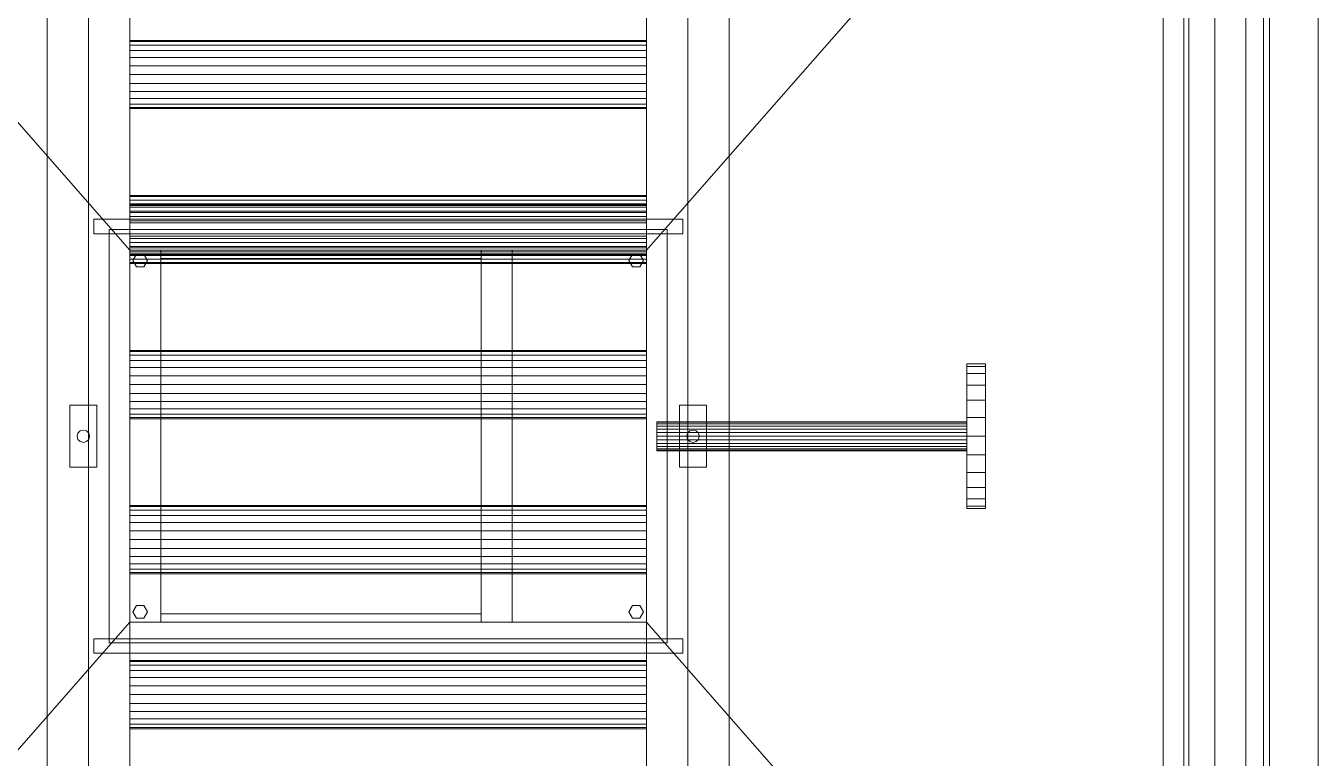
# Model space of a CAD drawing. Header units: millimetres. Extents: x -1970 to 34302, y -65268 to 6837.
# Drawn here: x 12069 to 13320, y -15412 to -14703 of the extents above; entities that cross this region are included whole.
import ezdxf

# ---------------------------------------------------------------- set-up
doc = ezdxf.new("R2010")
doc.units = ezdxf.units.MM
doc.layers.add('superior_dosificador', color=7, linetype='Continuous', lineweight=0)

msp = doc.modelspace()

# ---------------------------------------------------------------- linework, layer by layer
at = {"layer": 'superior_dosificador'}
for p, q in [((13219.529, -14150), (13219.529, -16050)), ((13266.729, -14150), (13266.729, -16050)), ((13272.329, -16050), (13272.329, -14150)), ((13319.529, -16050), (13319.529, -14150)), ((12089.529, -14310), (12089.529, -15890)), ((12129.529, -15890), (12129.529, -14310)), ((12709.529, -14310), (12709.529, -15890)), ((12749.529, -15890), (12749.529, -14310)), ((13189.529, -14330), (13189.529, -15870)), ((13249.529, -15870), (13249.529, -14330)), ((12169.529, -14920), (11669.529, -14350)), ((12669.529, -14920), (13169.529, -14350)), ((13169.529, -14350), (13169.529, -15850)), ((13194.529, -15850), (13194.529, -14350)), ((12169.529, -14400), (12169.529, -15800)), ((12669.529, -15800), (12669.529, -14400)), ((12169.529, -14718.124), (12169.529, -14717)), ((12669.529, -14717), (12169.529, -14717)), ((12169.529, -14718.124), (12169.529, -14721.421)), ((12169.529, -14718.124), (12669.529, -14718.124)), ((12669.529, -14717), (12669.529, -14718.124)), ((12669.529, -14718.124), (12669.529, -14721.421)), ((12169.529, -14721.421), (12169.529, -14726.665)), ((12169.529, -14721.421), (12669.529, -14721.421)), ((12169.529, -14726.665), (12169.529, -14733.5)), ((12169.529, -14726.665), (12669.529, -14726.665)), ((12669.529, -14721.421), (12669.529, -14726.665)), ((12669.529, -14726.665), (12669.529, -14733.5)), ((12169.529, -14733.5), (12169.529, -14741.459)), ((12169.529, -14733.5), (12669.529, -14733.5)), ((12169.529, -14741.459), (12169.529, -14750)), ((12169.529, -14741.459), (12669.529, -14741.459)), ((12669.529, -14733.5), (12669.529, -14741.459)), ((12669.529, -14741.459), (12669.529, -14750)), ((12169.529, -14750), (12169.529, -14758.541)), ((12169.529, -14750), (12669.529, -14750)), ((12669.529, -14750), (12669.529, -14758.541)), ((12169.529, -14758.541), (12169.529, -14766.5)), ((12169.529, -14758.541), (12669.529, -14758.541)), ((12169.529, -14766.5), (12169.529, -14773.335)), ((12169.529, -14766.5), (12669.529, -14766.5)), ((12669.529, -14758.541), (12669.529, -14766.5)), ((12669.529, -14766.5), (12669.529, -14773.335)), ((12169.529, -14773.335), (12169.529, -14778.579)), ((12169.529, -14773.335), (12669.529, -14773.335)), ((12169.529, -14778.579), (12169.529, -14781.876)), ((12169.529, -14778.579), (12669.529, -14778.579)), ((12169.529, -14781.876), (12169.529, -14783)), ((12169.529, -14781.876), (12669.529, -14781.876)), ((12669.529, -14773.335), (12669.529, -14778.579)), ((12669.529, -14778.579), (12669.529, -14781.876)), ((12669.529, -14781.876), (12669.529, -14783)), ((12169.529, -14783), (12669.529, -14783)), ((12169.529, -14868.124), (12169.529, -14867)), ((12669.529, -14867), (12169.529, -14867)), ((12169.529, -14868.124), (12169.529, -14871.421)), ((12169.529, -14868.124), (12669.529, -14868.124)), ((12669.529, -14867), (12669.529, -14868.124)), ((12669.529, -14868.124), (12669.529, -14871.421)), ((12169.529, -14871.421), (12169.529, -14876.665)), ((12169.529, -14871.421), (12669.529, -14871.421)), ((12169.529, -14875.852), (12169.529, -14875)), ((12669.529, -14875), (12169.529, -14875)), ((12169.529, -14875.852), (12169.529, -14878.349)), ((12169.529, -14875.852), (12669.529, -14875.852)), ((12169.529, -14876.665), (12169.529, -14883.5)), ((12169.529, -14876.665), (12669.529, -14876.665)), ((12169.529, -14878.349), (12169.529, -14882.322)), ((12169.529, -14878.349), (12669.529, -14878.349)), ((12169.529, -14882.322), (12169.529, -14887.5)), ((12169.529, -14882.322), (12669.529, -14882.322)), ((12669.529, -14871.421), (12669.529, -14876.665)), ((12669.529, -14875), (12669.529, -14875.852)), ((12669.529, -14875.852), (12669.529, -14878.349)), ((12669.529, -14876.665), (12669.529, -14883.5)), ((12669.529, -14878.349), (12669.529, -14882.322)), ((12669.529, -14882.322), (12669.529, -14887.5)), ((12134.529, -14904), (12134.529, -14890)), ((12134.529, -14890), (12704.529, -14890)), ((12169.529, -14883.5), (12169.529, -14891.459)), ((12169.529, -14883.5), (12669.529, -14883.5)), ((12169.529, -14887.5), (12169.529, -14893.53)), ((12169.529, -14887.5), (12669.529, -14887.5)), ((12169.529, -14891.459), (12169.529, -14900)), ((12169.529, -14891.459), (12669.529, -14891.459)), ((12169.529, -14893.53), (12169.529, -14900)), ((12169.529, -14893.53), (12669.529, -14893.53)), ((12669.529, -14883.5), (12669.529, -14891.459)), ((12669.529, -14887.5), (12669.529, -14893.53)), ((12669.529, -14891.459), (12669.529, -14900)), ((12669.529, -14893.53), (12669.529, -14900)), ((12704.529, -14890), (12704.529, -14904)), ((12704.529, -14904), (12134.529, -14904)), ((12689.529, -14900), (12149.529, -14900)), ((12149.529, -14900), (12149.529, -15300)), ((12169.529, -14900), (12169.529, -14908.541)), ((12169.529, -14900), (12669.529, -14900)), ((12169.529, -14900), (12169.529, -14906.47)), ((12169.529, -14906.47), (12169.529, -14912.5)), ((12169.529, -14906.47), (12669.529, -14906.47)), ((12669.529, -14900), (12669.529, -14908.541)), ((12669.529, -14900), (12669.529, -14906.47)), ((12669.529, -14906.47), (12669.529, -14912.5)), ((12689.529, -15300), (12689.529, -14900)), ((12169.529, -14908.541), (12169.529, -14916.5)), ((12169.529, -14908.541), (12669.529, -14908.541)), ((12169.529, -14912.5), (12169.529, -14917.678)), ((12169.529, -14912.5), (12669.529, -14912.5)), ((12169.529, -14916.5), (12169.529, -14923.335)), ((12169.529, -14916.5), (12669.529, -14916.5)), ((12169.529, -14917.678), (12169.529, -14921.651)), ((12169.529, -14917.678), (12669.529, -14917.678)), ((12669.529, -14920), (12169.529, -14920)), ((12169.529, -14920), (12169.529, -15280)), ((12199.529, -14920), (12169.529, -14920)), ((12199.529, -15280), (12199.529, -14920)), ((12199.529, -14928), (12199.529, -14920)), ((12199.529, -14920), (12509.529, -14920)), ((12539.529, -14920), (12509.529, -14920)), ((12509.529, -14920), (12509.529, -15280)), ((12509.529, -14920), (12509.529, -14928)), ((12539.529, -15280), (12539.529, -14920)), ((12669.529, -14908.541), (12669.529, -14916.5)), ((12669.529, -14912.5), (12669.529, -14917.678)), ((12669.529, -14916.5), (12669.529, -14923.335)), ((12669.529, -14917.678), (12669.529, -14921.651)), ((12669.529, -15280), (12669.529, -14920)), ((12169.529, -14921.651), (12169.529, -14924.148)), ((12169.529, -14921.651), (12669.529, -14921.651)), ((12169.529, -14923.335), (12169.529, -14928.579)), ((12169.529, -14923.335), (12669.529, -14923.335)), ((12169.529, -14924.148), (12169.529, -14925)), ((12169.529, -14924.148), (12669.529, -14924.148)), ((12169.529, -14925), (12669.529, -14925)), ((12169.529, -14928.579), (12169.529, -14931.876)), ((12169.529, -14928.579), (12669.529, -14928.579)), ((12169.529, -14931.876), (12169.529, -14933)), ((12169.529, -14931.876), (12669.529, -14931.876)), ((12172.529, -14930), (12176.029, -14923.938)), ((12176.029, -14936.062), (12172.529, -14930)), ((12176.029, -14923.938), (12183.029, -14923.938)), ((12183.029, -14923.938), (12186.529, -14930)), ((12186.529, -14930), (12183.029, -14936.062)), ((12509.529, -14928), (12199.529, -14928)), ((12652.529, -14930), (12656.029, -14923.938)), ((12656.029, -14936.062), (12652.529, -14930)), ((12656.029, -14923.938), (12663.029, -14923.938)), ((12663.029, -14923.938), (12666.529, -14930)), ((12666.529, -14930), (12663.029, -14936.062)), ((12669.529, -14921.651), (12669.529, -14924.148)), ((12669.529, -14923.335), (12669.529, -14928.579)), ((12669.529, -14924.148), (12669.529, -14925)), ((12669.529, -14928.579), (12669.529, -14931.876)), ((12669.529, -14931.876), (12669.529, -14933)), ((12169.529, -14933), (12669.529, -14933)), ((12183.029, -14936.062), (12176.029, -14936.062)), ((12663.029, -14936.062), (12656.029, -14936.062)), ((12169.529, -15018.124), (12169.529, -15017)), ((12669.529, -15017), (12169.529, -15017)), ((12169.529, -15018.124), (12169.529, -15021.421)), ((12169.529, -15018.124), (12669.529, -15018.124)), ((12669.529, -15017), (12669.529, -15018.124)), ((12669.529, -15018.124), (12669.529, -15021.421)), ((12169.529, -15021.421), (12169.529, -15026.665)), ((12169.529, -15021.421), (12669.529, -15021.421)), ((12169.529, -15026.665), (12169.529, -15033.5)), ((12169.529, -15026.665), (12669.529, -15026.665)), ((12669.529, -15021.421), (12669.529, -15026.665)), ((12669.529, -15026.665), (12669.529, -15033.5)), ((12979.529, -15032.385), (12979.529, -15030)), ((12997.529, -15030), (12979.529, -15030)), ((12979.529, -15032.385), (12979.529, -15039.378)), ((12979.529, -15032.385), (12997.529, -15032.385)), ((12997.529, -15030), (12997.529, -15032.385)), ((12997.529, -15032.385), (12997.529, -15039.378)), ((12169.529, -15033.5), (12169.529, -15041.459)), ((12169.529, -15033.5), (12669.529, -15033.5)), ((12169.529, -15041.459), (12169.529, -15050)), ((12169.529, -15041.459), (12669.529, -15041.459)), ((12669.529, -15033.5), (12669.529, -15041.459)), ((12669.529, -15041.459), (12669.529, -15050)), ((12979.529, -15039.378), (12979.529, -15050.503)), ((12979.529, -15039.378), (12997.529, -15039.378)), ((12997.529, -15039.378), (12997.529, -15050.503)), ((12169.529, -15050), (12169.529, -15058.541)), ((12169.529, -15050), (12669.529, -15050)), ((12669.529, -15050), (12669.529, -15058.541)), ((12979.529, -15050.503), (12979.529, -15065)), ((12979.529, -15050.503), (12997.529, -15050.503)), ((12997.529, -15050.503), (12997.529, -15065)), ((12111.529, -15130), (12111.529, -15070)), ((12111.529, -15070), (12137.529, -15070)), ((12137.529, -15070), (12137.529, -15130)), ((12169.529, -15058.541), (12169.529, -15066.5)), ((12169.529, -15058.541), (12669.529, -15058.541)), ((12169.529, -15066.5), (12169.529, -15073.335)), ((12169.529, -15066.5), (12669.529, -15066.5)), ((12669.529, -15058.541), (12669.529, -15066.5)), ((12669.529, -15066.5), (12669.529, -15073.335)), ((12701.529, -15130), (12701.529, -15070)), ((12701.529, -15070), (12727.529, -15070)), ((12727.529, -15070), (12727.529, -15130)), ((12979.529, -15065), (12979.529, -15081.883)), ((12979.529, -15065), (12997.529, -15065)), ((12997.529, -15065), (12997.529, -15081.883)), ((12169.529, -15073.335), (12169.529, -15078.579)), ((12169.529, -15073.335), (12669.529, -15073.335)), ((12169.529, -15078.579), (12169.529, -15081.876)), ((12169.529, -15078.579), (12669.529, -15078.579)), ((12169.529, -15081.876), (12169.529, -15083)), ((12169.529, -15081.876), (12669.529, -15081.876)), ((12669.529, -15073.335), (12669.529, -15078.579)), ((12669.529, -15078.579), (12669.529, -15081.876)), ((12669.529, -15081.876), (12669.529, -15083)), ((12979.529, -15081.883), (12979.529, -15100)), ((12979.529, -15081.883), (12997.529, -15081.883)), ((12997.529, -15081.883), (12997.529, -15100)), ((12119.332, -15097), (12121.529, -15094.804)), ((12121.529, -15094.804), (12124.529, -15094)), ((12124.529, -15094), (12127.529, -15094.804)), ((12127.529, -15094.804), (12129.725, -15097)), ((12169.529, -15083), (12669.529, -15083)), ((12679.529, -15086.477), (12679.529, -15086)), ((12979.529, -15086), (12679.529, -15086)), ((12679.529, -15086.477), (12679.529, -15087.876)), ((12679.529, -15086.477), (12979.529, -15086.477)), ((12679.529, -15087.876), (12679.529, -15090.101)), ((12679.529, -15087.876), (12979.529, -15087.876)), ((12679.529, -15090.101), (12679.529, -15093)), ((12679.529, -15090.101), (12979.529, -15090.101)), ((12679.529, -15093), (12679.529, -15096.377)), ((12679.529, -15093), (12979.529, -15093)), ((12709.332, -15097), (12711.529, -15094.804)), ((12711.529, -15094.804), (12714.529, -15094)), ((12714.529, -15094), (12717.529, -15094.804)), ((12717.529, -15094.804), (12719.725, -15097)), ((12979.529, -15086), (12979.529, -15086.477)), ((12979.529, -15086.477), (12979.529, -15087.876)), ((12979.529, -15087.876), (12979.529, -15090.101)), ((12979.529, -15090.101), (12979.529, -15093)), ((12979.529, -15093), (12979.529, -15096.377)), ((12118.529, -15100), (12119.332, -15097)), ((12119.332, -15103), (12118.529, -15100)), ((12121.529, -15105.196), (12119.332, -15103)), ((12124.529, -15106), (12121.529, -15105.196)), ((12127.529, -15105.196), (12124.529, -15106)), ((12129.725, -15103), (12127.529, -15105.196)), ((12129.725, -15097), (12130.529, -15100)), ((12130.529, -15100), (12129.725, -15103)), ((12679.529, -15096.377), (12679.529, -15100)), ((12679.529, -15096.377), (12979.529, -15096.377)), ((12679.529, -15100), (12679.529, -15103.623)), ((12679.529, -15100), (12979.529, -15100)), ((12679.529, -15103.623), (12679.529, -15107)), ((12679.529, -15103.623), (12979.529, -15103.623)), ((12679.529, -15107), (12679.529, -15109.899)), ((12679.529, -15107), (12979.529, -15107)), ((12708.529, -15100), (12709.332, -15097)), ((12709.332, -15103), (12708.529, -15100)), ((12711.529, -15105.196), (12709.332, -15103)), ((12714.529, -15106), (12711.529, -15105.196)), ((12717.529, -15105.196), (12714.529, -15106)), ((12719.725, -15103), (12717.529, -15105.196)), ((12719.725, -15097), (12720.529, -15100)), ((12720.529, -15100), (12719.725, -15103)), ((12979.529, -15096.377), (12979.529, -15100)), ((12979.529, -15100), (12979.529, -15103.623)), ((12979.529, -15100), (12979.529, -15118.117)), ((12979.529, -15100), (12997.529, -15100)), ((12979.529, -15103.623), (12979.529, -15107)), ((12979.529, -15107), (12979.529, -15109.899)), ((12997.529, -15100), (12997.529, -15118.117)), ((12679.529, -15109.899), (12679.529, -15112.124)), ((12679.529, -15109.899), (12979.529, -15109.899)), ((12679.529, -15112.124), (12679.529, -15113.523)), ((12679.529, -15112.124), (12979.529, -15112.124)), ((12679.529, -15113.523), (12679.529, -15114)), ((12679.529, -15113.523), (12979.529, -15113.523)), ((12679.529, -15114), (12979.529, -15114)), ((12979.529, -15109.899), (12979.529, -15112.124)), ((12979.529, -15112.124), (12979.529, -15113.523)), ((12979.529, -15113.523), (12979.529, -15114)), ((12979.529, -15118.117), (12979.529, -15135)), ((12979.529, -15118.117), (12997.529, -15118.117)), ((12997.529, -15118.117), (12997.529, -15135)), ((12137.529, -15130), (12111.529, -15130)), ((12727.529, -15130), (12701.529, -15130)), ((12979.529, -15135), (12979.529, -15149.497)), ((12979.529, -15135), (12997.529, -15135)), ((12997.529, -15135), (12997.529, -15149.497)), ((12979.529, -15149.497), (12979.529, -15160.622)), ((12979.529, -15149.497), (12997.529, -15149.497)), ((12997.529, -15149.497), (12997.529, -15160.622)), ((12169.529, -15168.124), (12169.529, -15167)), ((12669.529, -15167), (12169.529, -15167)), ((12169.529, -15168.124), (12169.529, -15171.421)), ((12169.529, -15168.124), (12669.529, -15168.124)), ((12669.529, -15167), (12669.529, -15168.124)), ((12669.529, -15168.124), (12669.529, -15171.421)), ((12979.529, -15160.622), (12979.529, -15167.615)), ((12979.529, -15160.622), (12997.529, -15160.622)), ((12979.529, -15167.615), (12979.529, -15170)), ((12979.529, -15167.615), (12997.529, -15167.615)), ((12979.529, -15170), (12997.529, -15170)), ((12997.529, -15160.622), (12997.529, -15167.615)), ((12997.529, -15167.615), (12997.529, -15170)), ((12169.529, -15171.421), (12169.529, -15176.665)), ((12169.529, -15171.421), (12669.529, -15171.421)), ((12169.529, -15176.665), (12169.529, -15183.5)), ((12169.529, -15176.665), (12669.529, -15176.665)), ((12669.529, -15171.421), (12669.529, -15176.665)), ((12669.529, -15176.665), (12669.529, -15183.5)), ((12169.529, -15183.5), (12169.529, -15191.459)), ((12169.529, -15183.5), (12669.529, -15183.5)), ((12169.529, -15191.459), (12169.529, -15200)), ((12169.529, -15191.459), (12669.529, -15191.459)), ((12669.529, -15183.5), (12669.529, -15191.459)), ((12669.529, -15191.459), (12669.529, -15200)), ((12169.529, -15200), (12169.529, -15208.541)), ((12169.529, -15200), (12669.529, -15200)), ((12669.529, -15200), (12669.529, -15208.541)), ((12169.529, -15208.541), (12169.529, -15216.5)), ((12169.529, -15208.541), (12669.529, -15208.541)), ((12169.529, -15216.5), (12169.529, -15223.335)), ((12169.529, -15216.5), (12669.529, -15216.5)), ((12669.529, -15208.541), (12669.529, -15216.5)), ((12669.529, -15216.5), (12669.529, -15223.335)), ((12169.529, -15223.335), (12169.529, -15228.579)), ((12169.529, -15223.335), (12669.529, -15223.335)), ((12169.529, -15228.579), (12169.529, -15231.876)), ((12169.529, -15228.579), (12669.529, -15228.579)), ((12169.529, -15231.876), (12169.529, -15233)), ((12169.529, -15231.876), (12669.529, -15231.876)), ((12669.529, -15223.335), (12669.529, -15228.579)), ((12669.529, -15228.579), (12669.529, -15231.876)), ((12669.529, -15231.876), (12669.529, -15233)), ((12169.529, -15233), (12669.529, -15233)), ((12172.529, -15270), (12176.029, -15263.938)), ((12176.029, -15276.062), (12172.529, -15270)), ((12176.029, -15263.938), (12183.029, -15263.938)), ((12183.029, -15263.938), (12186.529, -15270)), ((12186.529, -15270), (12183.029, -15276.062)), ((12652.529, -15270), (12656.029, -15263.938)), ((12656.029, -15276.062), (12652.529, -15270)), ((12656.029, -15263.938), (12663.029, -15263.938)), ((12663.029, -15263.938), (12666.529, -15270)), ((12666.529, -15270), (12663.029, -15276.062)), ((11669.529, -15850), (12169.529, -15280)), ((12169.529, -15280), (12669.529, -15280)), ((12169.529, -15280), (12199.529, -15280)), ((12183.029, -15276.062), (12176.029, -15276.062)), ((12199.529, -15280), (12199.529, -15272)), ((12199.529, -15272), (12509.529, -15272)), ((12509.529, -15280), (12199.529, -15280)), ((12509.529, -15272), (12509.529, -15280)), ((12509.529, -15280), (12539.529, -15280)), ((12663.029, -15276.062), (12656.029, -15276.062)), ((12669.529, -15280), (13169.529, -15850)), ((12134.529, -15310), (12134.529, -15296)), ((12134.529, -15296), (12704.529, -15296)), ((12149.529, -15300), (12689.529, -15300)), ((12704.529, -15296), (12704.529, -15310)), ((12704.529, -15310), (12134.529, -15310)), ((12169.529, -15318.124), (12169.529, -15317)), ((12669.529, -15317), (12169.529, -15317)), ((12169.529, -15318.124), (12169.529, -15321.421)), ((12169.529, -15318.124), (12669.529, -15318.124)), ((12669.529, -15317), (12669.529, -15318.124)), ((12669.529, -15318.124), (12669.529, -15321.421)), ((12169.529, -15321.421), (12169.529, -15326.665)), ((12169.529, -15321.421), (12669.529, -15321.421)), ((12169.529, -15326.665), (12169.529, -15333.5)), ((12169.529, -15326.665), (12669.529, -15326.665)), ((12669.529, -15321.421), (12669.529, -15326.665)), ((12669.529, -15326.665), (12669.529, -15333.5)), ((12169.529, -15333.5), (12169.529, -15341.459)), ((12169.529, -15333.5), (12669.529, -15333.5)), ((12169.529, -15341.459), (12169.529, -15350)), ((12169.529, -15341.459), (12669.529, -15341.459)), ((12669.529, -15333.5), (12669.529, -15341.459)), ((12669.529, -15341.459), (12669.529, -15350)), ((12169.529, -15350), (12169.529, -15358.541)), ((12169.529, -15350), (12669.529, -15350)), ((12669.529, -15350), (12669.529, -15358.541)), ((12169.529, -15358.541), (12169.529, -15366.5)), ((12169.529, -15358.541), (12669.529, -15358.541)), ((12169.529, -15366.5), (12169.529, -15373.335)), ((12169.529, -15366.5), (12669.529, -15366.5)), ((12669.529, -15358.541), (12669.529, -15366.5)), ((12669.529, -15366.5), (12669.529, -15373.335)), ((12169.529, -15373.335), (12169.529, -15378.579)), ((12169.529, -15373.335), (12669.529, -15373.335)), ((12169.529, -15378.579), (12169.529, -15381.876)), ((12169.529, -15378.579), (12669.529, -15378.579)), ((12169.529, -15381.876), (12169.529, -15383)), ((12169.529, -15381.876), (12669.529, -15381.876)), ((12669.529, -15373.335), (12669.529, -15378.579)), ((12669.529, -15378.579), (12669.529, -15381.876)), ((12669.529, -15381.876), (12669.529, -15383)), ((12169.529, -15383), (12669.529, -15383))]:
    msp.add_line(p, q, dxfattribs=at)

doc.saveas('drawing.dxf')
